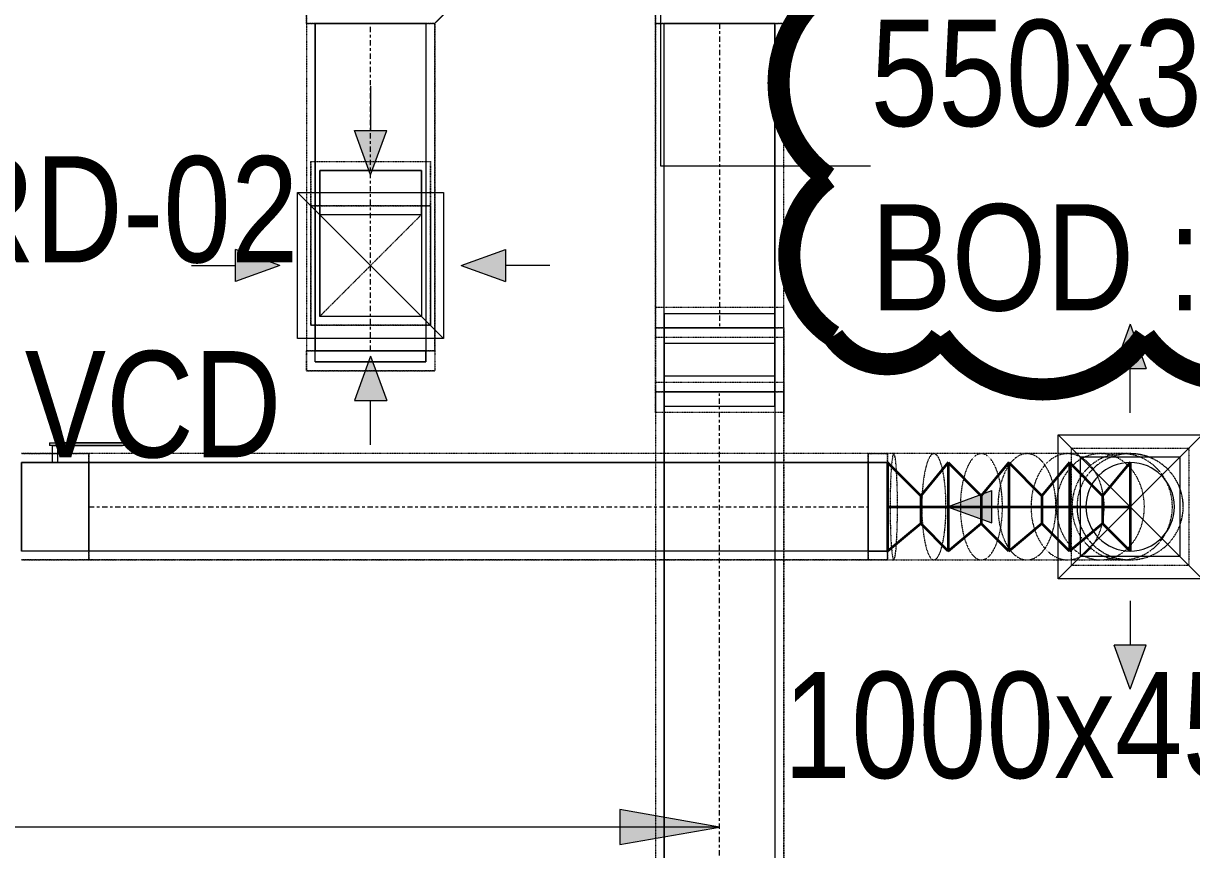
# Model space of a CAD drawing. Header units: inches. Extents: x -83664 to 20107, y -47222 to 19398.
# Drawn here: x -20867 to -18227, y -15362 to -13495 of the extents above; entities that cross this region are included whole.
import ezdxf

# ---------------------------------------------------------------- set-up
doc = ezdxf.new("R2010")
doc.units = ezdxf.units.IN
doc.header["$MEASUREMENT"] = 0
for name, pattern in [('Center', [29.999999, 12, -6, 6, -6]), ('Hidden 0_50', [1.0584, 0.5292, -0.5292]), ('Hidden 1_5', [2.2, 1.5, -0.7])]:
    doc.linetypes.add(name, pattern=pattern)
for name, color, linetype, lineweight in [('A-DETL-GENF', 7, 'Continuous', 9), ('G-ANNO-TEXT', 7, 'Continuous', 9), ('M-HVAC-CDFF', 7, 'Continuous', 9), ('M-HVAC-DUCT-ANNO', 7, 'Continuous', 9), ('M-HVAC-DUCT-CNTR', 7, 'Center', 9), ('M-HVAC-DUCT-IDEN', 7, 'Continuous', 18)]:
    doc.layers.add(name, color=color, linetype=linetype, lineweight=lineweight)
doc.layers.add('M-HVAC-DUCT', color=7, linetype='Continuous', lineweight=9, true_color=0xffe97f)
doc.layers.add('M-HVAC-DUCT-PATT', color=7, linetype='Continuous', lineweight=35, true_color=0x007f00)
doc.styles.add('Arial Narrow_21', font='ARIALN.TTF', dxfattribs={"height": 240})

# ---------------------------------------------------------------- blocks, each defined once
blk = doc.blocks.new('GCE-AT-Return Air Rectangular Diffuser - 230x230-7597546-FIRST FLOOR AC CONDITIONING LAYOUT - PART A')
at = {"layer": 'A-DETL-GENF', "true_color": 0xff00ff}
for points in [[(0, 205), (36.4, 305), (-36.4, 305)], [(-305, -36.4), (-205, 0), (-305, 36.4)], [(305, -36.4), (305, 36.4), (205, 0)], [(36.4, -305), (0, -205), (-36.4, -305)]]:
    blk.add_hatch(color=6, dxfattribs=at).paths.add_polyline_path(points)
at = {"layer": 'A-DETL-GENF', "color": 6, "true_color": 0xff00ff}
for p, q in [((0, 405), (0, 305)), ((0, 205), (-36.4, 305)), ((-36.4, 305), (36.4, 305)), ((0, 205), (36.4, 305)), ((-165, 165), (165, 165)), ((-165, -165), (-165, 165)), ((-165, 165), (165, -165)), ((165, 165), (165, -165)), ((-205, 0), (-305, 36.4)), ((-305, -36.4), (-305, 36.4)), ((205, 0), (305, 36.4)), ((305, 36.4), (305, -36.4)), ((405, 0), (305, 0)), ((-405, 0), (-305, 0)), ((-205, 0), (-305, -36.4)), ((205, 0), (305, -36.4)), ((165, -165), (-165, -165)), ((0, -205), (-36.4, -305)), ((0, -205), (36.4, -305)), ((-36.4, -305), (36.4, -305)), ((0, -405), (0, -305))]:
    blk.add_line(p, q, dxfattribs=at)
blk = doc.blocks.new('M_Rectangular Tap - Beveled - Standard-V46-FIRST FLOOR AC CONDITIONING LAYOUT - PART A')
at = {"layer": 'M-HVAC-DUCT', "color": 6, "true_color": 0xff00ff}
for p, q in [((84256.1, 55262.7), (84256.1, 55492.7)), ((84256.1, 55492.7), (84486.1, 55492.7)), ((84256.1, 55492.7), (84486.1, 55492.7)), ((84256.1, 55162.7), (84256.1, 55492.7)), ((84486.1, 55492.7), (84486.1, 55262.7)), ((84486.1, 55492.7), (84486.1, 55162.7)), ((84256.1, 55262.7), (84256.1, 55162.7)), ((84486.1, 55262.7), (84256.1, 55262.7)), ((84486.1, 55262.7), (84486.1, 55162.7)), ((84486.1, 55162.7), (84256.1, 55162.7)), ((84256.1, 55162.7), (84486.1, 55162.7))]:
    blk.add_line(p, q, dxfattribs=at)
blk = doc.blocks.new('M_Rectangular Endcap - Standard-7535327-FIRST FLOOR AC CONDITIONING LAYOUT - PART A')
at = {"layer": 'M-HVAC-DUCT', "color": 6, "true_color": 0xff00ff}
for p, q in [((0, 125), (0, -125)), ((0, -125), (0, 125)), ((0, 125), (25, 125)), ((25, 125), (0, 125)), ((25, 125), (25, -125)), ((25, -125), (25, 125)), ((25, -125), (0, -125)), ((25, -125), (0, -125))]:
    blk.add_line(p, q, dxfattribs=at)
blk = doc.blocks.new('GCE-AT-Supply Air Rectangular Diffuser - 225x225-V55-FIRST FLOOR AC CONDITIONING LAYOUT - PART A')
at = {"layer": 'A-DETL-GENF', "true_color": 0xff7f00}
for points in [[(36.4, 312.5), (0, 412.5), (-36.4, 312.5)], [(-312.5, 36.4), (-412.5, 0), (-312.5, -36.4)], [(412.5, 0), (312.5, 36.4), (312.5, -36.4), (338.5, -26.9)], [(36.4, -312.5), (-36.4, -312.5), (0, -412.5)]]:
    blk.add_hatch(color=30, dxfattribs=at).paths.add_polyline_path(points)
at = {"layer": 'A-DETL-GENF', "color": 30, "true_color": 0xff7f00}
for p, q in [((0, 412.5), (-36.4, 312.5)), ((0, 412.5), (36.4, 312.5)), ((-36.4, 312.5), (36.4, 312.5)), ((0, 212.5), (0, 312.5)), ((-162.5, -162.5), (162.5, 162.5)), ((-162.5, 162.5), (162.5, -162.5)), ((-162.5, -162.5), (-162.5, 162.5)), ((-162.5, 162.5), (162.5, 162.5)), ((162.5, 162.5), (162.5, -162.5)), ((-412.5, 0), (-312.5, 36.4)), ((-312.5, -36.4), (-312.5, 36.4)), ((312.5, 36.4), (312.5, -36.4)), ((412.5, 0), (312.5, 36.4)), ((212.5, 0), (312.5, 0)), ((-412.5, 0), (-312.5, -36.4)), ((-212.5, 0), (-312.5, 0)), ((412.5, 0), (312.5, -36.4)), ((162.5, -162.5), (-162.5, -162.5)), ((0, -212.5), (0, -312.5)), ((36.4, -312.5), (-36.4, -312.5)), ((0, -412.5), (-36.4, -312.5)), ((0, -412.5), (36.4, -312.5))]:
    blk.add_line(p, q, dxfattribs=at)
blk = doc.blocks.new('M_Rec to Rnd Transition - Angle - 60 Degree-7670840-FIRST FLOOR AC CONDITIONING LAYOUT - PART A')
at = {"layer": 'M-HVAC-DUCT', "color": 30, "true_color": 0xff7f00}
for p, q in [((0, 100), (43.3, 100)), ((43.3, 100), (0, 100)), ((0, 100), (0, -100)), ((0, -100), (0, 100)), ((43.3, 0), (43.3, 100)), ((43.3, 0), (43.3, 100)), ((43.3, -100), (43.3, 0)), ((43.3, -100), (43.3, 0)), ((0, -100), (43.3, -100)), ((43.3, -100), (0, -100))]:
    blk.add_line(p, q, dxfattribs=at)
blk = doc.blocks.new('M_Rectangular to Round Transition - Angle - 45 Degree-7598641-FIRST FLOOR AC CONDITIONING LAYOUT - PART A')
at = {"layer": 'M-HVAC-DUCT', "color": 30, "true_color": 0xff7f00}
for p, q in [((98623.4, 55249.6), (98623.4, 55474.6)), ((98623.4, 55474.6), (98848.4, 55474.6)), ((98848.4, 55474.6), (98848.4, 55249.6)), ((98848.4, 55249.6), (98623.4, 55249.6))]:
    blk.add_line(p, q, dxfattribs=at)
for start, end in [(90, 180), (0, 90), (180, 270), (270, 0)]:
    blk.add_arc((98735.9, 55362.1), 100, start, end, dxfattribs=at)
blk = doc.blocks.new('TEMW-ME-DMP-Volume Control Damper - Standard-7399617-FIRST FLOOR AC CONDITIONING LAYOUT - PART A')
at = {"layer": 'M-HVAC-DUCT', "color": 30, "true_color": 0xff7f00}
for p, q in [((-165.1, 138.1), (-165.1, 144.4)), ((-152.4, 144.4), (-165.1, 144.4)), ((-165.1, 138.1), (-152.4, 138.1)), ((0, 144.4), (-152.4, 144.4)), ((-152.4, 144.4), (0, 144.4)), ((0, 138.1), (-152.4, 138.1)), ((-152.4, 138.1), (0, 138.1)), ((-6.3, 100), (-6.3, 138.1)), ((6.4, 138.1), (-6.3, 138.1)), ((6.4, 138.1), (-6.3, 138.1)), ((12.7, 144.4), (0, 144.4)), ((0, 138.1), (12.7, 138.1)), ((6.4, 138.1), (6.4, 100)), ((12.7, 144.4), (12.7, 138.1)), ((-76.2, 100), (-76.2, -100)), ((-76.2, -100), (-76.2, 100)), ((76.2, 100), (-76.2, 100)), ((-76.2, 100), (76.2, 100)), ((-76.2, 100), (76.2, 100)), ((-6.3, 100), (6.4, 100)), ((-6.3, 100), (6.4, 100)), ((76.2, 100), (76.2, -100)), ((76.2, -100), (76.2, 100)), ((-76.2, -100), (76.2, -100)), ((-76.2, -100), (76.2, -100)), ((-76.2, -100), (76.2, -100))]:
    blk.add_line(p, q, dxfattribs=at)
blk = doc.blocks.new('M_Rectangular Elbow - Radius - 0_75 W-9024955-FIRST FLOOR AC CONDITIONING LAYOUT - PART A')
at = {"layer": 'M-HVAC-DUCT', "color": 6, "true_color": 0xff00ff}
for p, q in [((132038, 84188.9), (132288, 84188.9)), ((132288, 84188.9), (132038, 84188.9)), ((132038, 84188.9), (132038, 84153.6)), ((132038, 84012.1), (132038, 84188.9)), ((132288, 84153.6), (132288, 84188.9)), ((132288, 84012.1), (132288, 84188.9)), ((132038, 84153.6), (132038, 84012.1)), ((132288, 84153.6), (132038, 84153.6)), ((132288, 84012.1), (132288, 84153.6)), ((132038, 84012.1), (132288, 84012.1))]:
    blk.add_line(p, q, dxfattribs=at)
blk = doc.blocks.new('M_Rectangular Elbow - Radius - 0_75 W-V174-FIRST FLOOR AC CONDITIONING LAYOUT - PART A')
at = {"layer": 'M-HVAC-DUCT', "color": 6, "true_color": 0xff00ff}
for p, q in [((132038, 84080), (132038, 84221.4)), ((132038, 84221.4), (132288, 84221.4)), ((132038, 84221.4), (132038, 84044.6)), ((132288, 84221.4), (132288, 84080)), ((132288, 84221.4), (132288, 84044.6)), ((132288, 84080), (132038, 84080)), ((132038, 84080), (132038, 84044.6)), ((132288, 84044.6), (132288, 84080)), ((132288, 84044.6), (132038, 84044.6)), ((132038, 84044.6), (132288, 84044.6))]:
    blk.add_line(p, q, dxfattribs=at)
blk = doc.blocks.new('TEMW-SMBZ-HO-BM-HVAC-00002_rvt-1-FIRST FLOOR AC CONDITIONING LAYOUT - PART A')
at = {"layer": 'M-HVAC-DUCT', "color": 6, "linetype": 'Hidden 0_50', "true_color": 0xff00ff}
for p, q in [((131229.4, 84877), (131229.4, 85003.1)), ((131229.4, 85003.1), (131229.4, 84877)), ((132018, 84877), (132018, 85003.1)), ((132018, 85003.1), (132018, 84877)), ((131619.4, 84977), (131519.4, 84877)), ((131519.4, 84877), (131619.4, 84977)), ((132408, 84977), (132308, 84877)), ((132308, 84877), (132408, 84977)), ((131519.4, 84877), (131229.4, 84877)), ((131229.4, 84877), (131519.4, 84877)), ((131519.4, 84877), (131229.4, 84877)), ((131229.4, 84877), (131519.4, 84877)), ((131229.4, 84877), (131229.4, 84137)), ((131229.4, 84877), (131229.4, 84137)), ((131519.4, 84137), (131519.4, 84877)), ((131519.4, 84877), (131519.4, 84137)), ((132308, 84877), (132018, 84877)), ((132018, 84877), (132308, 84877)), ((132018, 84877), (132308, 84877)), ((132308, 84877), (132018, 84877)), ((132018, 84877), (132018, 84188.9)), ((132018, 84188.9), (132018, 84877)), ((132308, 84188.9), (132308, 84877)), ((132308, 84188.9), (132308, 84877)), ((131239.4, 84194.9), (131239.4, 84564.9)), ((131239.4, 84564.9), (131239.4, 84464.9)), ((131239.4, 84564.9), (131509.4, 84564.9)), ((131239.4, 84564.9), (131509.4, 84564.9)), ((131509.4, 84464.9), (131509.4, 84564.9)), ((131509.4, 84564.9), (131509.4, 84194.9)), ((131239.4, 84464.9), (131509.4, 84464.9)), ((131239.4, 84194.9), (131239.4, 84464.9)), ((131239.4, 84464.9), (131239.4, 84194.9)), ((131509.4, 84464.9), (131239.4, 84464.9)), ((131239.4, 84464.9), (131239.4, 84194.9)), ((131239.4, 84464.9), (131509.4, 84464.9)), ((131509.4, 84464.9), (131509.4, 84194.9)), ((131509.4, 84194.9), (131509.4, 84464.9)), ((131509.4, 84194.9), (131509.4, 84464.9)), ((132018, 84235.6), (132018, 84044.6)), ((132018, 84235.6), (132018, 84065.9)), ((132018, 84235.6), (132308, 84235.6)), ((132308, 84065.9), (132308, 84235.6)), ((132308, 84044.6), (132308, 84235.6)), ((131509.4, 84194.9), (131239.4, 84194.9)), ((131239.4, 84194.9), (131509.4, 84194.9)), ((131509.4, 84194.9), (131239.4, 84194.9)), ((131239.4, 84194.9), (131509.4, 84194.9)), ((132018, 84188.9), (132308, 84188.9)), ((132308, 84188.9), (132018, 84188.9)), ((132018, 84167.7), (132018, 84188.9)), ((132018, 84188.9), (132018, 83998)), ((132308, 84188.9), (132018, 84188.9)), ((132308, 84188.9), (132018, 84188.9)), ((132308, 83998), (132308, 84188.9)), ((132308, 84188.9), (132308, 84167.7)), ((132018, 83998), (132018, 84167.7)), ((132018, 84167.7), (132308, 84167.7)), ((132308, 84167.7), (132308, 83998)), ((131519.4, 84137), (131229.4, 84137)), ((131229.4, 84137), (131519.4, 84137)), ((131229.4, 84137), (131519.4, 84137)), ((131519.4, 84137), (131229.4, 84137)), ((131229.4, 84092), (131229.4, 84137)), ((131229.4, 84137), (131229.4, 84092)), ((131519.4, 84137), (131519.4, 84092)), ((131519.4, 84137), (131519.4, 84092)), ((131229.4, 84092), (131519.4, 84092)), ((131519.4, 84092), (131229.4, 84092)), ((132018, 84044.6), (132018, 84065.9)), ((132018, 84065.9), (132308, 84065.9)), ((132308, 84065.9), (132308, 84044.6)), ((132308, 84044.6), (132018, 84044.6)), ((132018, 84044.6), (132308, 84044.6)), ((132018, 84044.6), (132018, 81017)), ((132018, 84044.6), (132018, 81017)), ((132308, 84044.6), (132018, 84044.6)), ((132018, 84044.6), (132308, 84044.6)), ((132308, 81017), (132308, 84044.6)), ((132308, 84044.6), (132308, 81017)), ((132308, 83998), (132018, 83998))]:
    blk.add_line(p, q, dxfattribs=at)
at = {"layer": 'M-HVAC-DUCT', "color": 6, "true_color": 0xff00ff}
for p, q in [((131249.4, 84877), (131499.4, 84877)), ((131499.4, 84877), (131249.4, 84877)), ((131249.4, 84137), (131249.4, 84877)), ((131249.4, 84877), (131249.4, 84137)), ((131499.4, 84877), (131499.4, 84137)), ((131499.4, 84877), (131499.4, 84137)), ((132288, 84877), (132038, 84877)), ((132038, 84877), (132288, 84877)), ((132038, 84188.9), (132038, 84877)), ((132038, 84188.9), (132038, 84877)), ((132288, 84877), (132288, 84188.9)), ((132288, 84188.9), (132288, 84877)), ((131259.4, 84544.9), (131259.4, 84214.9)), ((131489.4, 84544.9), (131259.4, 84544.9)), ((131259.4, 84214.9), (131259.4, 84544.9)), ((131489.4, 84544.9), (131259.4, 84544.9)), ((131489.4, 84544.9), (131489.4, 84214.9)), ((131489.4, 84544.9), (131489.4, 84214.9)), ((131489.4, 84214.9), (131259.4, 84214.9)), ((131489.4, 84214.9), (131259.4, 84214.9)), ((132288, 84188.9), (132038, 84188.9)), ((132038, 84188.9), (132288, 84188.9)), ((131249.4, 84137), (131499.4, 84137)), ((131499.4, 84137), (131249.4, 84137)), ((132038, 84044.6), (132288, 84044.6)), ((132288, 84044.6), (132038, 84044.6)), ((132038, 81017), (132038, 84044.6)), ((132038, 84044.6), (132038, 81017)), ((132288, 84044.6), (132288, 81017)), ((132288, 84044.6), (132288, 81017))]:
    blk.add_line(p, q, dxfattribs=at)
at = {"layer": 'M-HVAC-DUCT', "color": 30, "linetype": 'Hidden 0_50', "true_color": 0xff7f00}
for p, q in [((132958.5, 83652.2), (132958.5, 83917.2)), ((132958.5, 83917.2), (133223.5, 83917.2)), ((133223.5, 83917.2), (133223.5, 83652.2)), ((130737.4, 83904.7), (130585, 83904.7)), ((130585, 83904.7), (130737.4, 83904.7)), ((130737.4, 83664.7), (130737.4, 83904.7)), ((130737.4, 83904.7), (130737.4, 83664.7)), ((132499.3, 83904.7), (130737.4, 83904.7)), ((132499.3, 83904.7), (130737.4, 83904.7)), ((130737.4, 83664.7), (130737.4, 83904.7)), ((130737.4, 83904.7), (130737.4, 83664.7)), ((132499.3, 83664.7), (132499.3, 83904.7)), ((132499.3, 83904.7), (132499.3, 83664.7)), ((132499.3, 83904.7), (132542.6, 83904.7)), ((132542.6, 83904.7), (132499.3, 83904.7)), ((132499.3, 83664.7), (132499.3, 83904.7)), ((132499.3, 83904.7), (132499.3, 83664.7)), ((132556.9, 83904.7), (132542.6, 83904.7)), ((132542.6, 83904.7), (132542.6, 83664.7)), ((132542.6, 83904.7), (132542.6, 83664.7)), ((132542.6, 83784.7), (132542.6, 83904.7)), ((132542.6, 83784.7), (132542.6, 83904.7)), ((132647.5, 83904.7), (132556.9, 83904.7)), ((132754.9, 83904.7), (132647.5, 83904.7)), ((132857.8, 83904.7), (132754.9, 83904.7)), ((132949.7, 83904.7), (132857.8, 83904.7)), ((133023.7, 83904.7), (132949.7, 83904.7)), ((133073, 83904.7), (133023.7, 83904.7)), ((133091, 83904.7), (133073, 83904.7)), ((132542.6, 83664.7), (132542.6, 83784.7)), ((132542.6, 83664.7), (132542.6, 83784.7)), ((130585, 83664.7), (130737.4, 83664.7)), ((130737.4, 83664.7), (130585, 83664.7)), ((130737.4, 83664.7), (132499.3, 83664.7)), ((132499.3, 83664.7), (130737.4, 83664.7)), ((132499.3, 83664.7), (132542.6, 83664.7)), ((132542.6, 83664.7), (132499.3, 83664.7)), ((132542.6, 83664.7), (132556.9, 83664.7)), ((132556.9, 83664.7), (132647.5, 83664.7)), ((132647.5, 83664.7), (132754.9, 83664.7)), ((132754.9, 83664.7), (132857.8, 83664.7)), ((132857.8, 83664.7), (132949.7, 83664.7)), ((132949.7, 83664.7), (133023.7, 83664.7)), ((133223.5, 83652.2), (132958.5, 83652.2)), ((133023.7, 83664.7), (133073, 83664.7)), ((133073, 83664.7), (133091, 83664.7))]:
    blk.add_line(p, q, dxfattribs=at)
at = {"layer": 'M-HVAC-DUCT', "color": 30, "true_color": 0xff7f00}
for p, q in [((130737.4, 83884.7), (130737.4, 83684.7)), ((130737.4, 83684.7), (130737.4, 83884.7)), ((130737.4, 83884.7), (132499.3, 83884.7)), ((132499.3, 83884.7), (130737.4, 83884.7)), ((132499.3, 83884.7), (132499.3, 83684.7)), ((132499.3, 83684.7), (132499.3, 83884.7)), ((132499.3, 83684.7), (130737.4, 83684.7)), ((132499.3, 83684.7), (130737.4, 83684.7))]:
    blk.add_line(p, q, dxfattribs=at)
at = {"layer": 'M-HVAC-DUCT', "color": 30, "linetype": 'Hidden 0_50', "true_color": 0xff7f00}
for start, end in [(90, 270), (90, 180), (270, 90), (0, 90), (180, 270), (270, 0)]:
    blk.add_arc((133091, 83784.7), 120, start, end, dxfattribs=at)
for points in [[(132556.9, 83904.7), (132556.1, 83904.7), (132554.7, 83901.9), (132552.7, 83889.8), (132550.9, 83870.5), (132549.6, 83845.4), (132548.7, 83816.1), (132548.5, 83784.7), (132548.7, 83753.3), (132549.6, 83724), (132550.9, 83698.9), (132552.7, 83679.6), (132554.7, 83667.5), (132556.1, 83664.7), (132556.9, 83664.7)], [(132556.9, 83664.7), (132557.6, 83664.7), (132559, 83667.5), (132561.1, 83679.6), (132562.8, 83698.9), (132564.1, 83724), (132565, 83753.3), (132565.3, 83784.7), (132565, 83816.1), (132564.1, 83845.4), (132562.8, 83870.5), (132561.1, 83889.8), (132559, 83901.9), (132557.6, 83904.7), (132556.9, 83904.7)], [(132647.5, 83904.7), (132645.1, 83904.7), (132640.4, 83901.9), (132633.7, 83889.8), (132628, 83870.5), (132623.6, 83845.4), (132620.8, 83816.1), (132619.9, 83784.7), (132620.8, 83753.3), (132623.6, 83724), (132628, 83698.9), (132633.7, 83679.6), (132640.4, 83667.5), (132645.1, 83664.7), (132647.5, 83664.7)], [(132647.5, 83664.7), (132649.9, 83664.7), (132654.7, 83667.5), (132661.3, 83679.6), (132667.1, 83698.9), (132671.5, 83724), (132674.2, 83753.3), (132675.2, 83784.7), (132674.2, 83816.1), (132671.5, 83845.4), (132667.1, 83870.5), (132661.3, 83889.8), (132654.7, 83901.9), (132649.9, 83904.7), (132647.5, 83904.7)], [(132754.9, 83904.7), (132750.7, 83904.7), (132742.4, 83901.9), (132730.8, 83889.8), (132720.9, 83870.5), (132713.2, 83845.4), (132708.4, 83816.1), (132706.8, 83784.7), (132708.4, 83753.3), (132713.2, 83724), (132720.9, 83698.9), (132730.8, 83679.6), (132742.4, 83667.5), (132750.7, 83664.7), (132754.9, 83664.7)], [(132754.9, 83664.7), (132759, 83664.7), (132767.3, 83667.5), (132778.9, 83679.6), (132788.8, 83698.9), (132796.5, 83724), (132801.3, 83753.3), (132802.9, 83784.7), (132801.3, 83816.1), (132796.5, 83845.4), (132788.8, 83870.5), (132778.9, 83889.8), (132767.3, 83901.9), (132759, 83904.7), (132754.9, 83904.7)], [(132857.8, 83904.7), (132852.1, 83904.7), (132840.7, 83901.9), (132824.7, 83889.8), (132810.9, 83870.5), (132800.4, 83845.4), (132793.8, 83816.1), (132791.5, 83784.7), (132793.8, 83753.3), (132800.4, 83724), (132810.9, 83698.9), (132824.7, 83679.6), (132840.7, 83667.5), (132852.1, 83664.7), (132857.8, 83664.7)], [(132857.8, 83664.7), (132863.6, 83664.7), (132875, 83667.5), (132891, 83679.6), (132904.7, 83698.9), (132915.3, 83724), (132921.9, 83753.3), (132924.2, 83784.7), (132921.9, 83816.1), (132915.3, 83845.4), (132904.7, 83870.5), (132891, 83889.8), (132875, 83901.9), (132863.6, 83904.7), (132857.8, 83904.7)], [(132949.7, 83904.7), (132942.5, 83904.7), (132928.1, 83901.9), (132907.9, 83889.8), (132890.6, 83870.5), (132877.3, 83845.4), (132869, 83816.1), (132866.2, 83784.7), (132869, 83753.3), (132877.3, 83724), (132890.6, 83698.9), (132907.9, 83679.6), (132928.1, 83667.5), (132942.5, 83664.7), (132949.7, 83664.7)], [(133023.7, 83904.7), (133015, 83904.7), (132997.6, 83901.9), (132973.3, 83889.8), (132952.5, 83870.5), (132936.5, 83845.4), (132926.4, 83816.1), (132923, 83784.7), (132926.4, 83753.3), (132936.5, 83724), (132952.5, 83698.9), (132973.3, 83679.6), (132997.6, 83667.5), (133015, 83664.7), (133023.7, 83664.7)], [(132949.7, 83664.7), (132956.9, 83664.7), (132971.3, 83667.5), (132991.5, 83679.6), (133008.8, 83698.9), (133022, 83724), (133030.4, 83753.3), (133033.2, 83784.7), (133030.4, 83816.1), (133022, 83845.4), (133008.8, 83870.5), (132991.5, 83889.8), (132971.3, 83901.9), (132956.9, 83904.7), (132949.7, 83904.7)], [(133073, 83904.7), (133063.1, 83904.7), (133043.3, 83901.9), (133015.6, 83889.8), (132991.9, 83870.5), (132973.6, 83845.4), (132962.2, 83816.1), (132958.2, 83784.7), (132962.2, 83753.3), (132973.6, 83724), (132991.9, 83698.9), (133015.6, 83679.6), (133043.3, 83667.5), (133063.1, 83664.7), (133073, 83664.7)], [(133091, 83904.7), (133080.5, 83904.7), (133059.5, 83901.9), (133030.3, 83889.8), (133005.1, 83870.5), (132985.8, 83845.4), (132973.7, 83816.1), (132969.6, 83784.7), (132973.7, 83753.3), (132985.8, 83724), (133005.1, 83698.9), (133030.3, 83679.6), (133059.5, 83667.5), (133080.5, 83664.7), (133091, 83664.7)], [(133023.7, 83664.7), (133032.4, 83664.7), (133049.7, 83667.5), (133074, 83679.6), (133094.8, 83698.9), (133110.8, 83724), (133120.9, 83753.3), (133124.3, 83784.7), (133120.9, 83816.1), (133110.8, 83845.4), (133094.8, 83870.5), (133074, 83889.8), (133049.7, 83901.9), (133032.4, 83904.7), (133023.7, 83904.7)], [(133073, 83664.7), (133082.9, 83664.7), (133102.7, 83667.5), (133130.4, 83679.6), (133154.2, 83698.9), (133172.4, 83724), (133183.9, 83753.3), (133187.8, 83784.7), (133183.9, 83816.1), (133172.4, 83845.4), (133154.2, 83870.5), (133130.4, 83889.8), (133102.7, 83901.9), (133082.9, 83904.7), (133073, 83904.7)], [(133091, 83664.7), (133101.4, 83664.7), (133122.4, 83667.5), (133151.6, 83679.6), (133176.8, 83698.9), (133196.1, 83724), (133208.2, 83753.3), (133212.3, 83784.7), (133208.2, 83816.1), (133196.1, 83845.4), (133176.8, 83870.5), (133151.6, 83889.8), (133122.4, 83901.9), (133101.4, 83904.7), (133091, 83904.7)]]:
    blk.add_open_spline(points, degree=3, dxfattribs=at)
at = {"layer": 'M-HVAC-DUCT-ANNO', "color": 6, "linetype": 'Hidden 1_5', "true_color": 0xff00ff}
for p, q in [((131259.4, 84214.9), (131259.4, 84444.9)), ((131259.4, 84444.9), (131489.4, 84444.9)), ((131489.4, 84444.9), (131259.4, 84214.9)), ((131489.4, 84444.9), (131489.4, 84214.9)), ((131489.4, 84214.9), (131259.4, 84214.9))]:
    blk.add_line(p, q, dxfattribs=at)
at = {"layer": 'M-HVAC-DUCT-CNTR', "color": 6, "true_color": 0xff00ff}
for p, q in [((131374.4, 84137), (131374.4, 84877)), ((132163, 84877), (132163, 84188.9)), ((132163, 81017), (132163, 84044.6))]:
    blk.add_line(p, q, dxfattribs=at)
at = {"layer": 'M-HVAC-DUCT-CNTR', "color": 30, "true_color": 0xff7f00}
blk.add_line((130737.4, 83784.7), (132499.3, 83784.7), dxfattribs=at)
at = {"layer": 'M-HVAC-DUCT-CNTR', "color": 30, "linetype": 'Continuous', "lineweight": 35, "true_color": 0xff7f00}
blk.add_open_spline([(132542.6, 83784.7), (132779.4, 83784.7), (133091, 83784.7), (133091, 83784.7)], degree=3, dxfattribs=at)
at = {"layer": 'M-HVAC-DUCT-PATT', "color": 30, "true_color": 0xff7f00}
for p, q in [((132542.6, 83884.7), (132617.6, 83809.7)), ((132542.6, 83884.7), (132542.6, 83684.7)), ((132542.6, 83884.7), (132542.6, 83684.7)), ((132679.7, 83884.7), (132617.6, 83809.7)), ((132679.7, 83884.7), (132754.7, 83809.7)), ((132679.7, 83884.7), (132679.7, 83684.7)), ((132679.7, 83884.7), (132679.7, 83684.7)), ((132816.8, 83884.7), (132754.7, 83809.7)), ((132816.8, 83884.7), (132891.8, 83809.7)), ((132816.8, 83884.7), (132816.8, 83684.7)), ((132816.8, 83884.7), (132816.8, 83684.7)), ((132953.9, 83884.7), (132891.8, 83809.7)), ((132953.9, 83884.7), (133028.9, 83809.7)), ((132953.9, 83884.7), (132953.9, 83684.7)), ((132953.9, 83884.7), (132953.9, 83684.7)), ((133091, 83884.7), (133028.9, 83809.7)), ((133091, 83884.7), (133091, 83684.7)), ((132617.6, 83809.7), (132617.6, 83746.8)), ((132754.7, 83809.7), (132754.7, 83746.8)), ((132891.8, 83809.7), (132891.8, 83746.8)), ((133028.9, 83809.7), (133028.9, 83746.8)), ((132542.6, 83684.7), (132617.6, 83746.8)), ((132679.7, 83684.7), (132617.6, 83746.8)), ((132679.7, 83684.7), (132754.7, 83746.8)), ((132816.8, 83684.7), (132754.7, 83746.8)), ((132816.8, 83684.7), (132891.8, 83746.8)), ((132953.9, 83684.7), (132891.8, 83746.8)), ((132953.9, 83684.7), (133028.9, 83746.8)), ((133091, 83684.7), (133028.9, 83746.8))]:
    blk.add_line(p, q, dxfattribs=at)
at = {"layer": 'M-HVAC-CDFF', "color": 6, "linetype": 'Hidden 0_50', "lineweight": 9, "true_color": 0xff00ff}
for name, p in [('GCE-AT-Return Air Rectangular Diffuser - 230x230-7597546-FIRST FLOOR AC CONDITIONING LAYOUT - PART A', (131374.4, 84329.9)), ('GCE-AT-Supply Air Rectangular Diffuser - 225x225-V55-FIRST FLOOR AC CONDITIONING LAYOUT - PART A', (133091, 83784.7))]:
    blk.add_blockref(name, p, dxfattribs=at)
at = {"layer": 'M-HVAC-DUCT', "color": 6, "linetype": 'Hidden 0_50', "lineweight": 9, "true_color": 0xff00ff}
for name, p, rotation in [('M_Rectangular Tap - Beveled - Standard-V46-FIRST FLOOR AC CONDITIONING LAYOUT - PART A', (215745.5, 139707.5), 180), ('M_Rectangular Endcap - Standard-7535327-FIRST FLOOR AC CONDITIONING LAYOUT - PART A', (131374.4, 84137), 270), ('M_Rectangular to Round Transition - Angle - 45 Degree-7598641-FIRST FLOOR AC CONDITIONING LAYOUT - PART A', (231826.9, 139146.8), 180)]:
    blk.add_blockref(name, p, dxfattribs=dict(at, rotation=rotation))
for name, p in [('M_Rectangular Elbow - Radius - 0_75 W-V174-FIRST FLOOR AC CONDITIONING LAYOUT - PART A', (0, 0)), ('M_Rectangular Elbow - Radius - 0_75 W-9024955-FIRST FLOOR AC CONDITIONING LAYOUT - PART A', (0, 0)), ('M_Rec to Rnd Transition - Angle - 60 Degree-7670840-FIRST FLOOR AC CONDITIONING LAYOUT - PART A', (132499.3, 83784.7))]:
    blk.add_blockref(name, p, dxfattribs=at)
at = {"layer": 'M-HVAC-DUCT', "color": 6, "linetype": 'Hidden 0_50', "lineweight": 9, "true_color": 0xff00ff, "extrusion": (0, 0, -1)}
blk.add_blockref('TEMW-ME-DMP-Volume Control Damper - Standard-7399617-FIRST FLOOR AC CONDITIONING LAYOUT - PART A', (-130661.2, 83784.7), dxfattribs=at)
blk = doc.blocks.new('TEMW-SMBZ-HO-BM-HVAC-00002_rvt-2-FIRST FLOOR AC CONDITIONING LAYOUT - PART A')
at = {"layer": 'M-HVAC-DUCT', "color": 6, "linetype": 'Hidden 0_50', "true_color": 0xff00ff}
for p, q in [((131229.4, 84877), (131229.4, 85003.1)), ((131229.4, 85003.1), (131229.4, 84877)), ((132018, 84877), (132018, 85003.1)), ((132018, 85003.1), (132018, 84877)), ((131619.4, 84977), (131519.4, 84877)), ((131519.4, 84877), (131619.4, 84977)), ((132408, 84977), (132308, 84877)), ((132308, 84877), (132408, 84977)), ((131519.4, 84877), (131229.4, 84877)), ((131229.4, 84877), (131519.4, 84877)), ((131519.4, 84877), (131229.4, 84877)), ((131229.4, 84877), (131519.4, 84877)), ((131229.4, 84877), (131229.4, 84137)), ((131229.4, 84877), (131229.4, 84137)), ((131519.4, 84137), (131519.4, 84877)), ((131519.4, 84877), (131519.4, 84137)), ((132308, 84877), (132018, 84877)), ((132018, 84877), (132308, 84877)), ((132018, 84877), (132308, 84877)), ((132308, 84877), (132018, 84877)), ((132018, 84877), (132018, 84188.9)), ((132018, 84188.9), (132018, 84877)), ((132308, 84188.9), (132308, 84877)), ((132308, 84188.9), (132308, 84877)), ((131239.4, 84194.9), (131239.4, 84564.9)), ((131239.4, 84564.9), (131239.4, 84464.9)), ((131239.4, 84564.9), (131509.4, 84564.9)), ((131239.4, 84564.9), (131509.4, 84564.9)), ((131509.4, 84464.9), (131509.4, 84564.9)), ((131509.4, 84564.9), (131509.4, 84194.9)), ((131239.4, 84464.9), (131509.4, 84464.9)), ((131239.4, 84194.9), (131239.4, 84464.9)), ((131239.4, 84464.9), (131239.4, 84194.9)), ((131509.4, 84464.9), (131239.4, 84464.9)), ((131239.4, 84464.9), (131239.4, 84194.9)), ((131239.4, 84464.9), (131509.4, 84464.9)), ((131509.4, 84464.9), (131509.4, 84194.9)), ((131509.4, 84194.9), (131509.4, 84464.9)), ((131509.4, 84194.9), (131509.4, 84464.9)), ((132018, 84235.6), (132018, 84044.6)), ((132018, 84235.6), (132018, 84065.9)), ((132018, 84235.6), (132308, 84235.6)), ((132308, 84065.9), (132308, 84235.6)), ((132308, 84044.6), (132308, 84235.6)), ((131509.4, 84194.9), (131239.4, 84194.9)), ((131239.4, 84194.9), (131509.4, 84194.9)), ((131509.4, 84194.9), (131239.4, 84194.9)), ((131239.4, 84194.9), (131509.4, 84194.9)), ((132018, 84188.9), (132308, 84188.9)), ((132308, 84188.9), (132018, 84188.9)), ((132018, 84167.7), (132018, 84188.9)), ((132018, 84188.9), (132018, 83998)), ((132308, 84188.9), (132018, 84188.9)), ((132308, 84188.9), (132018, 84188.9)), ((132308, 83998), (132308, 84188.9)), ((132308, 84188.9), (132308, 84167.7)), ((132018, 83998), (132018, 84167.7)), ((132018, 84167.7), (132308, 84167.7)), ((132308, 84167.7), (132308, 83998)), ((131519.4, 84137), (131229.4, 84137)), ((131229.4, 84137), (131519.4, 84137)), ((131229.4, 84137), (131519.4, 84137)), ((131519.4, 84137), (131229.4, 84137)), ((131229.4, 84092), (131229.4, 84137)), ((131229.4, 84137), (131229.4, 84092)), ((131519.4, 84137), (131519.4, 84092)), ((131519.4, 84137), (131519.4, 84092)), ((131229.4, 84092), (131519.4, 84092)), ((131519.4, 84092), (131229.4, 84092)), ((132018, 84044.6), (132018, 84065.9)), ((132018, 84065.9), (132308, 84065.9)), ((132308, 84065.9), (132308, 84044.6)), ((132308, 84044.6), (132018, 84044.6)), ((132018, 84044.6), (132308, 84044.6)), ((132018, 84044.6), (132018, 81017)), ((132018, 84044.6), (132018, 81017)), ((132308, 84044.6), (132018, 84044.6)), ((132018, 84044.6), (132308, 84044.6)), ((132308, 81017), (132308, 84044.6)), ((132308, 84044.6), (132308, 81017)), ((132308, 83998), (132018, 83998))]:
    blk.add_line(p, q, dxfattribs=at)
at = {"layer": 'M-HVAC-DUCT', "color": 6, "true_color": 0xff00ff}
for p, q in [((131249.4, 84877), (131499.4, 84877)), ((131499.4, 84877), (131249.4, 84877)), ((131249.4, 84137), (131249.4, 84877)), ((131249.4, 84877), (131249.4, 84137)), ((131499.4, 84877), (131499.4, 84137)), ((131499.4, 84877), (131499.4, 84137)), ((132288, 84877), (132038, 84877)), ((132038, 84877), (132288, 84877)), ((132038, 84188.9), (132038, 84877)), ((132038, 84188.9), (132038, 84877)), ((132288, 84877), (132288, 84188.9)), ((132288, 84188.9), (132288, 84877)), ((131259.4, 84544.9), (131259.4, 84214.9)), ((131489.4, 84544.9), (131259.4, 84544.9)), ((131259.4, 84214.9), (131259.4, 84544.9)), ((131489.4, 84544.9), (131259.4, 84544.9)), ((131489.4, 84544.9), (131489.4, 84214.9)), ((131489.4, 84544.9), (131489.4, 84214.9)), ((131489.4, 84214.9), (131259.4, 84214.9)), ((131489.4, 84214.9), (131259.4, 84214.9)), ((132288, 84188.9), (132038, 84188.9)), ((132038, 84188.9), (132288, 84188.9)), ((131249.4, 84137), (131499.4, 84137)), ((131499.4, 84137), (131249.4, 84137)), ((132038, 84044.6), (132288, 84044.6)), ((132288, 84044.6), (132038, 84044.6)), ((132038, 81017), (132038, 84044.6)), ((132038, 84044.6), (132038, 81017)), ((132288, 84044.6), (132288, 81017)), ((132288, 84044.6), (132288, 81017))]:
    blk.add_line(p, q, dxfattribs=at)
at = {"layer": 'M-HVAC-DUCT', "color": 30, "linetype": 'Hidden 0_50', "true_color": 0xff7f00}
for p, q in [((132958.5, 83652.2), (132958.5, 83917.2)), ((132958.5, 83917.2), (133223.5, 83917.2)), ((133223.5, 83917.2), (133223.5, 83652.2)), ((130737.4, 83904.7), (130585, 83904.7)), ((130585, 83904.7), (130737.4, 83904.7)), ((130737.4, 83664.7), (130737.4, 83904.7)), ((130737.4, 83904.7), (130737.4, 83664.7)), ((132499.3, 83904.7), (130737.4, 83904.7)), ((132499.3, 83904.7), (130737.4, 83904.7)), ((130737.4, 83664.7), (130737.4, 83904.7)), ((130737.4, 83904.7), (130737.4, 83664.7)), ((132499.3, 83664.7), (132499.3, 83904.7)), ((132499.3, 83904.7), (132499.3, 83664.7)), ((132499.3, 83904.7), (132542.6, 83904.7)), ((132542.6, 83904.7), (132499.3, 83904.7)), ((132499.3, 83664.7), (132499.3, 83904.7)), ((132499.3, 83904.7), (132499.3, 83664.7)), ((132556.9, 83904.7), (132542.6, 83904.7)), ((132542.6, 83904.7), (132542.6, 83664.7)), ((132542.6, 83904.7), (132542.6, 83664.7)), ((132542.6, 83784.7), (132542.6, 83904.7)), ((132542.6, 83784.7), (132542.6, 83904.7)), ((132647.5, 83904.7), (132556.9, 83904.7)), ((132754.9, 83904.7), (132647.5, 83904.7)), ((132857.8, 83904.7), (132754.9, 83904.7)), ((132949.7, 83904.7), (132857.8, 83904.7)), ((133023.7, 83904.7), (132949.7, 83904.7)), ((133073, 83904.7), (133023.7, 83904.7)), ((133091, 83904.7), (133073, 83904.7)), ((132542.6, 83664.7), (132542.6, 83784.7)), ((132542.6, 83664.7), (132542.6, 83784.7)), ((130585, 83664.7), (130737.4, 83664.7)), ((130737.4, 83664.7), (130585, 83664.7)), ((130737.4, 83664.7), (132499.3, 83664.7)), ((132499.3, 83664.7), (130737.4, 83664.7)), ((132499.3, 83664.7), (132542.6, 83664.7)), ((132542.6, 83664.7), (132499.3, 83664.7)), ((132542.6, 83664.7), (132556.9, 83664.7)), ((132556.9, 83664.7), (132647.5, 83664.7)), ((132647.5, 83664.7), (132754.9, 83664.7)), ((132754.9, 83664.7), (132857.8, 83664.7)), ((132857.8, 83664.7), (132949.7, 83664.7)), ((132949.7, 83664.7), (133023.7, 83664.7)), ((133223.5, 83652.2), (132958.5, 83652.2)), ((133023.7, 83664.7), (133073, 83664.7)), ((133073, 83664.7), (133091, 83664.7))]:
    blk.add_line(p, q, dxfattribs=at)
at = {"layer": 'M-HVAC-DUCT', "color": 30, "true_color": 0xff7f00}
for p, q in [((130737.4, 83884.7), (130737.4, 83684.7)), ((130737.4, 83684.7), (130737.4, 83884.7)), ((130737.4, 83884.7), (132499.3, 83884.7)), ((132499.3, 83884.7), (130737.4, 83884.7)), ((132499.3, 83884.7), (132499.3, 83684.7)), ((132499.3, 83684.7), (132499.3, 83884.7)), ((132499.3, 83684.7), (130737.4, 83684.7)), ((132499.3, 83684.7), (130737.4, 83684.7))]:
    blk.add_line(p, q, dxfattribs=at)
at = {"layer": 'M-HVAC-DUCT', "color": 30, "linetype": 'Hidden 0_50', "true_color": 0xff7f00}
for start, end in [(90, 270), (90, 180), (270, 90), (0, 90), (180, 270), (270, 0)]:
    blk.add_arc((133091, 83784.7), 120, start, end, dxfattribs=at)
for points in [[(132556.9, 83904.7), (132556.1, 83904.7), (132554.7, 83901.9), (132552.7, 83889.8), (132550.9, 83870.5), (132549.6, 83845.4), (132548.7, 83816.1), (132548.5, 83784.7), (132548.7, 83753.3), (132549.6, 83724), (132550.9, 83698.9), (132552.7, 83679.6), (132554.7, 83667.5), (132556.1, 83664.7), (132556.9, 83664.7)], [(132556.9, 83664.7), (132557.6, 83664.7), (132559, 83667.5), (132561.1, 83679.6), (132562.8, 83698.9), (132564.1, 83724), (132565, 83753.3), (132565.3, 83784.7), (132565, 83816.1), (132564.1, 83845.4), (132562.8, 83870.5), (132561.1, 83889.8), (132559, 83901.9), (132557.6, 83904.7), (132556.9, 83904.7)], [(132647.5, 83904.7), (132645.1, 83904.7), (132640.4, 83901.9), (132633.7, 83889.8), (132628, 83870.5), (132623.6, 83845.4), (132620.8, 83816.1), (132619.9, 83784.7), (132620.8, 83753.3), (132623.6, 83724), (132628, 83698.9), (132633.7, 83679.6), (132640.4, 83667.5), (132645.1, 83664.7), (132647.5, 83664.7)], [(132647.5, 83664.7), (132649.9, 83664.7), (132654.7, 83667.5), (132661.3, 83679.6), (132667.1, 83698.9), (132671.5, 83724), (132674.2, 83753.3), (132675.2, 83784.7), (132674.2, 83816.1), (132671.5, 83845.4), (132667.1, 83870.5), (132661.3, 83889.8), (132654.7, 83901.9), (132649.9, 83904.7), (132647.5, 83904.7)], [(132754.9, 83904.7), (132750.7, 83904.7), (132742.4, 83901.9), (132730.8, 83889.8), (132720.9, 83870.5), (132713.2, 83845.4), (132708.4, 83816.1), (132706.8, 83784.7), (132708.4, 83753.3), (132713.2, 83724), (132720.9, 83698.9), (132730.8, 83679.6), (132742.4, 83667.5), (132750.7, 83664.7), (132754.9, 83664.7)], [(132754.9, 83664.7), (132759, 83664.7), (132767.3, 83667.5), (132778.9, 83679.6), (132788.8, 83698.9), (132796.5, 83724), (132801.3, 83753.3), (132802.9, 83784.7), (132801.3, 83816.1), (132796.5, 83845.4), (132788.8, 83870.5), (132778.9, 83889.8), (132767.3, 83901.9), (132759, 83904.7), (132754.9, 83904.7)], [(132857.8, 83904.7), (132852.1, 83904.7), (132840.7, 83901.9), (132824.7, 83889.8), (132810.9, 83870.5), (132800.4, 83845.4), (132793.8, 83816.1), (132791.5, 83784.7), (132793.8, 83753.3), (132800.4, 83724), (132810.9, 83698.9), (132824.7, 83679.6), (132840.7, 83667.5), (132852.1, 83664.7), (132857.8, 83664.7)], [(132857.8, 83664.7), (132863.6, 83664.7), (132875, 83667.5), (132891, 83679.6), (132904.7, 83698.9), (132915.3, 83724), (132921.9, 83753.3), (132924.2, 83784.7), (132921.9, 83816.1), (132915.3, 83845.4), (132904.7, 83870.5), (132891, 83889.8), (132875, 83901.9), (132863.6, 83904.7), (132857.8, 83904.7)], [(132949.7, 83904.7), (132942.5, 83904.7), (132928.1, 83901.9), (132907.9, 83889.8), (132890.6, 83870.5), (132877.3, 83845.4), (132869, 83816.1), (132866.2, 83784.7), (132869, 83753.3), (132877.3, 83724), (132890.6, 83698.9), (132907.9, 83679.6), (132928.1, 83667.5), (132942.5, 83664.7), (132949.7, 83664.7)], [(133023.7, 83904.7), (133015, 83904.7), (132997.6, 83901.9), (132973.3, 83889.8), (132952.5, 83870.5), (132936.5, 83845.4), (132926.4, 83816.1), (132923, 83784.7), (132926.4, 83753.3), (132936.5, 83724), (132952.5, 83698.9), (132973.3, 83679.6), (132997.6, 83667.5), (133015, 83664.7), (133023.7, 83664.7)], [(132949.7, 83664.7), (132956.9, 83664.7), (132971.3, 83667.5), (132991.5, 83679.6), (133008.8, 83698.9), (133022, 83724), (133030.4, 83753.3), (133033.2, 83784.7), (133030.4, 83816.1), (133022, 83845.4), (133008.8, 83870.5), (132991.5, 83889.8), (132971.3, 83901.9), (132956.9, 83904.7), (132949.7, 83904.7)], [(133073, 83904.7), (133063.1, 83904.7), (133043.3, 83901.9), (133015.6, 83889.8), (132991.9, 83870.5), (132973.6, 83845.4), (132962.2, 83816.1), (132958.2, 83784.7), (132962.2, 83753.3), (132973.6, 83724), (132991.9, 83698.9), (133015.6, 83679.6), (133043.3, 83667.5), (133063.1, 83664.7), (133073, 83664.7)], [(133091, 83904.7), (133080.5, 83904.7), (133059.5, 83901.9), (133030.3, 83889.8), (133005.1, 83870.5), (132985.8, 83845.4), (132973.7, 83816.1), (132969.6, 83784.7), (132973.7, 83753.3), (132985.8, 83724), (133005.1, 83698.9), (133030.3, 83679.6), (133059.5, 83667.5), (133080.5, 83664.7), (133091, 83664.7)], [(133023.7, 83664.7), (133032.4, 83664.7), (133049.7, 83667.5), (133074, 83679.6), (133094.8, 83698.9), (133110.8, 83724), (133120.9, 83753.3), (133124.3, 83784.7), (133120.9, 83816.1), (133110.8, 83845.4), (133094.8, 83870.5), (133074, 83889.8), (133049.7, 83901.9), (133032.4, 83904.7), (133023.7, 83904.7)], [(133073, 83664.7), (133082.9, 83664.7), (133102.7, 83667.5), (133130.4, 83679.6), (133154.2, 83698.9), (133172.4, 83724), (133183.9, 83753.3), (133187.8, 83784.7), (133183.9, 83816.1), (133172.4, 83845.4), (133154.2, 83870.5), (133130.4, 83889.8), (133102.7, 83901.9), (133082.9, 83904.7), (133073, 83904.7)], [(133091, 83664.7), (133101.4, 83664.7), (133122.4, 83667.5), (133151.6, 83679.6), (133176.8, 83698.9), (133196.1, 83724), (133208.2, 83753.3), (133212.3, 83784.7), (133208.2, 83816.1), (133196.1, 83845.4), (133176.8, 83870.5), (133151.6, 83889.8), (133122.4, 83901.9), (133101.4, 83904.7), (133091, 83904.7)]]:
    blk.add_open_spline(points, degree=3, dxfattribs=at)
at = {"layer": 'M-HVAC-DUCT-ANNO', "color": 6, "linetype": 'Hidden 1_5', "true_color": 0xff00ff}
for p, q in [((131259.4, 84214.9), (131259.4, 84444.9)), ((131259.4, 84444.9), (131489.4, 84444.9)), ((131489.4, 84444.9), (131259.4, 84214.9)), ((131489.4, 84444.9), (131489.4, 84214.9)), ((131489.4, 84214.9), (131259.4, 84214.9))]:
    blk.add_line(p, q, dxfattribs=at)
at = {"layer": 'M-HVAC-DUCT-CNTR', "color": 6, "true_color": 0xff00ff}
for p, q in [((131374.4, 84137), (131374.4, 84877)), ((132163, 84877), (132163, 84188.9)), ((132163, 81017), (132163, 84044.6))]:
    blk.add_line(p, q, dxfattribs=at)
at = {"layer": 'M-HVAC-DUCT-CNTR', "color": 30, "true_color": 0xff7f00}
blk.add_line((130737.4, 83784.7), (132499.3, 83784.7), dxfattribs=at)
at = {"layer": 'M-HVAC-DUCT-CNTR', "color": 30, "linetype": 'Continuous', "lineweight": 35, "true_color": 0xff7f00}
blk.add_open_spline([(132542.6, 83784.7), (132779.4, 83784.7), (133091, 83784.7), (133091, 83784.7)], degree=3, dxfattribs=at)
at = {"layer": 'M-HVAC-DUCT-PATT', "color": 30, "true_color": 0xff7f00}
for p, q in [((132542.6, 83884.7), (132617.6, 83809.7)), ((132542.6, 83884.7), (132542.6, 83684.7)), ((132542.6, 83884.7), (132542.6, 83684.7)), ((132679.7, 83884.7), (132617.6, 83809.7)), ((132679.7, 83884.7), (132754.7, 83809.7)), ((132679.7, 83884.7), (132679.7, 83684.7)), ((132679.7, 83884.7), (132679.7, 83684.7)), ((132816.8, 83884.7), (132754.7, 83809.7)), ((132816.8, 83884.7), (132891.8, 83809.7)), ((132816.8, 83884.7), (132816.8, 83684.7)), ((132816.8, 83884.7), (132816.8, 83684.7)), ((132953.9, 83884.7), (132891.8, 83809.7)), ((132953.9, 83884.7), (133028.9, 83809.7)), ((132953.9, 83884.7), (132953.9, 83684.7)), ((132953.9, 83884.7), (132953.9, 83684.7)), ((133091, 83884.7), (133028.9, 83809.7)), ((133091, 83884.7), (133091, 83684.7)), ((132617.6, 83809.7), (132617.6, 83746.8)), ((132754.7, 83809.7), (132754.7, 83746.8)), ((132891.8, 83809.7), (132891.8, 83746.8)), ((133028.9, 83809.7), (133028.9, 83746.8)), ((132542.6, 83684.7), (132617.6, 83746.8)), ((132679.7, 83684.7), (132617.6, 83746.8)), ((132679.7, 83684.7), (132754.7, 83746.8)), ((132816.8, 83684.7), (132754.7, 83746.8)), ((132816.8, 83684.7), (132891.8, 83746.8)), ((132953.9, 83684.7), (132891.8, 83746.8)), ((132953.9, 83684.7), (133028.9, 83746.8)), ((133091, 83684.7), (133028.9, 83746.8))]:
    blk.add_line(p, q, dxfattribs=at)
at = {"layer": 'M-HVAC-CDFF', "color": 6, "linetype": 'Hidden 0_50', "lineweight": 9, "true_color": 0xff00ff}
for name, p in [('GCE-AT-Return Air Rectangular Diffuser - 230x230-7597546-FIRST FLOOR AC CONDITIONING LAYOUT - PART A', (131374.4, 84329.9)), ('GCE-AT-Supply Air Rectangular Diffuser - 225x225-V55-FIRST FLOOR AC CONDITIONING LAYOUT - PART A', (133091, 83784.7))]:
    blk.add_blockref(name, p, dxfattribs=at)
at = {"layer": 'M-HVAC-DUCT', "color": 6, "linetype": 'Hidden 0_50', "lineweight": 9, "true_color": 0xff00ff}
for name, p, rotation in [('M_Rectangular Tap - Beveled - Standard-V46-FIRST FLOOR AC CONDITIONING LAYOUT - PART A', (215745.5, 139707.5), 180), ('M_Rectangular Endcap - Standard-7535327-FIRST FLOOR AC CONDITIONING LAYOUT - PART A', (131374.4, 84137), 270), ('M_Rectangular to Round Transition - Angle - 45 Degree-7598641-FIRST FLOOR AC CONDITIONING LAYOUT - PART A', (231826.9, 139146.8), 180)]:
    blk.add_blockref(name, p, dxfattribs=dict(at, rotation=rotation))
for name, p in [('M_Rectangular Elbow - Radius - 0_75 W-V174-FIRST FLOOR AC CONDITIONING LAYOUT - PART A', (0, 0)), ('M_Rectangular Elbow - Radius - 0_75 W-9024955-FIRST FLOOR AC CONDITIONING LAYOUT - PART A', (0, 0)), ('M_Rec to Rnd Transition - Angle - 60 Degree-7670840-FIRST FLOOR AC CONDITIONING LAYOUT - PART A', (132499.3, 83784.7))]:
    blk.add_blockref(name, p, dxfattribs=at)
at = {"layer": 'M-HVAC-DUCT', "color": 6, "linetype": 'Hidden 0_50', "lineweight": 9, "true_color": 0xff00ff, "extrusion": (0, 0, -1)}
blk.add_blockref('TEMW-ME-DMP-Volume Control Damper - Standard-7399617-FIRST FLOOR AC CONDITIONING LAYOUT - PART A', (-130661.2, 83784.7), dxfattribs=at)

msp = doc.modelspace()

# ---------------------------------------------------------------- hatches: boundary and pattern name
at = {"layer": 'M-HVAC-DUCT-IDEN', "lineweight": 9}
msp.add_hatch(color=256, dxfattribs=at).paths.add_polyline_path([(-19293.7, -15311.2), (-19518.7, -15271.5), (-19518.7, -15350.8)])

# ---------------------------------------------------------------- linework, layer by layer
at = {"color": 3, "const_width": 50}
msp.add_lwpolyline([(-19048.7, -13415.2, 0.520567), (-19048.7, -13844.3, 0.520567), (-19036.8, -14202.3, 0.520567), (-18794, -14202.3, 0.520567), (-18332.4, -14202.3, 0.520567), (-17960.6, -14202.3, 0.520567), (-17504.5, -14202.3, 0.520567), (-17208.4, -14202.3, 0.520567), (-17207.1, -13835.9, 0.520567), (-17207.1, -13584, 0.520567), (-17336.2, -13415.2, 0.520567), (-17594.2, -13415.2, 0.520567), (-17881.4, -13415.2, 0.520567), (-18324.3, -13415.2, 0.520567), (-18703.2, -13415.2, 0.520567)], format="xyb", close=True, dxfattribs=at)
at = {"layer": 'M-HVAC-DUCT-IDEN', "lineweight": 9}
for p, q in [((-19427.4, -13120.2), (-19427.4, -13816.8)), ((-19427.4, -13816.8), (-18952.4, -13816.8)), ((-19293.7, -15311.2), (-19518.7, -15271.5)), ((-19518.7, -15271.5), (-19518.7, -15350.8)), ((-19293.7, -15311.2), (-22607.6, -15311.2)), ((-19518.7, -15350.8), (-19293.7, -15311.2))]:
    msp.add_line(p, q, dxfattribs=at)

# ---------------------------------------------------------------- block references
at = {"lineweight": 5}
for name in ['TEMW-SMBZ-HO-BM-HVAC-00002_rvt-1-FIRST FLOOR AC CONDITIONING LAYOUT - PART A', 'TEMW-SMBZ-HO-BM-HVAC-00002_rvt-2-FIRST FLOOR AC CONDITIONING LAYOUT - PART A']:
    msp.add_blockref(name, (-151456.7, -98372.2), dxfattribs=at)

# ---------------------------------------------------------------- texts
at = {"layer": 'G-ANNO-TEXT', "char_height": 240, "attachment_point": 1, "style": 'Arial Narrow_21'}
for s, insert, width in [('RD-02', (-21039.2, -13795.3), 1010.126), ('VCD', (-20863.8, -14235.7), 733.544)]:
    msp.add_mtext(s, dxfattribs=dict(at, insert=insert, width=width))
at = {"layer": 'M-HVAC-DUCT-IDEN', "lineweight": 9, "char_height": 240, "attachment_point": 1, "style": 'Arial Narrow_21'}
for s, insert, width in [('550x300 RAD', (-18952.4, -13487.2), 2152.531), ('BOD : 3375', (-18952.4, -13903.9), 1803.797), ('1000x450 RAD', (-19149.3, -14960.5), 2344.936)]:
    msp.add_mtext(s, dxfattribs=dict(at, insert=insert, width=width))

doc.saveas('drawing.dxf')
